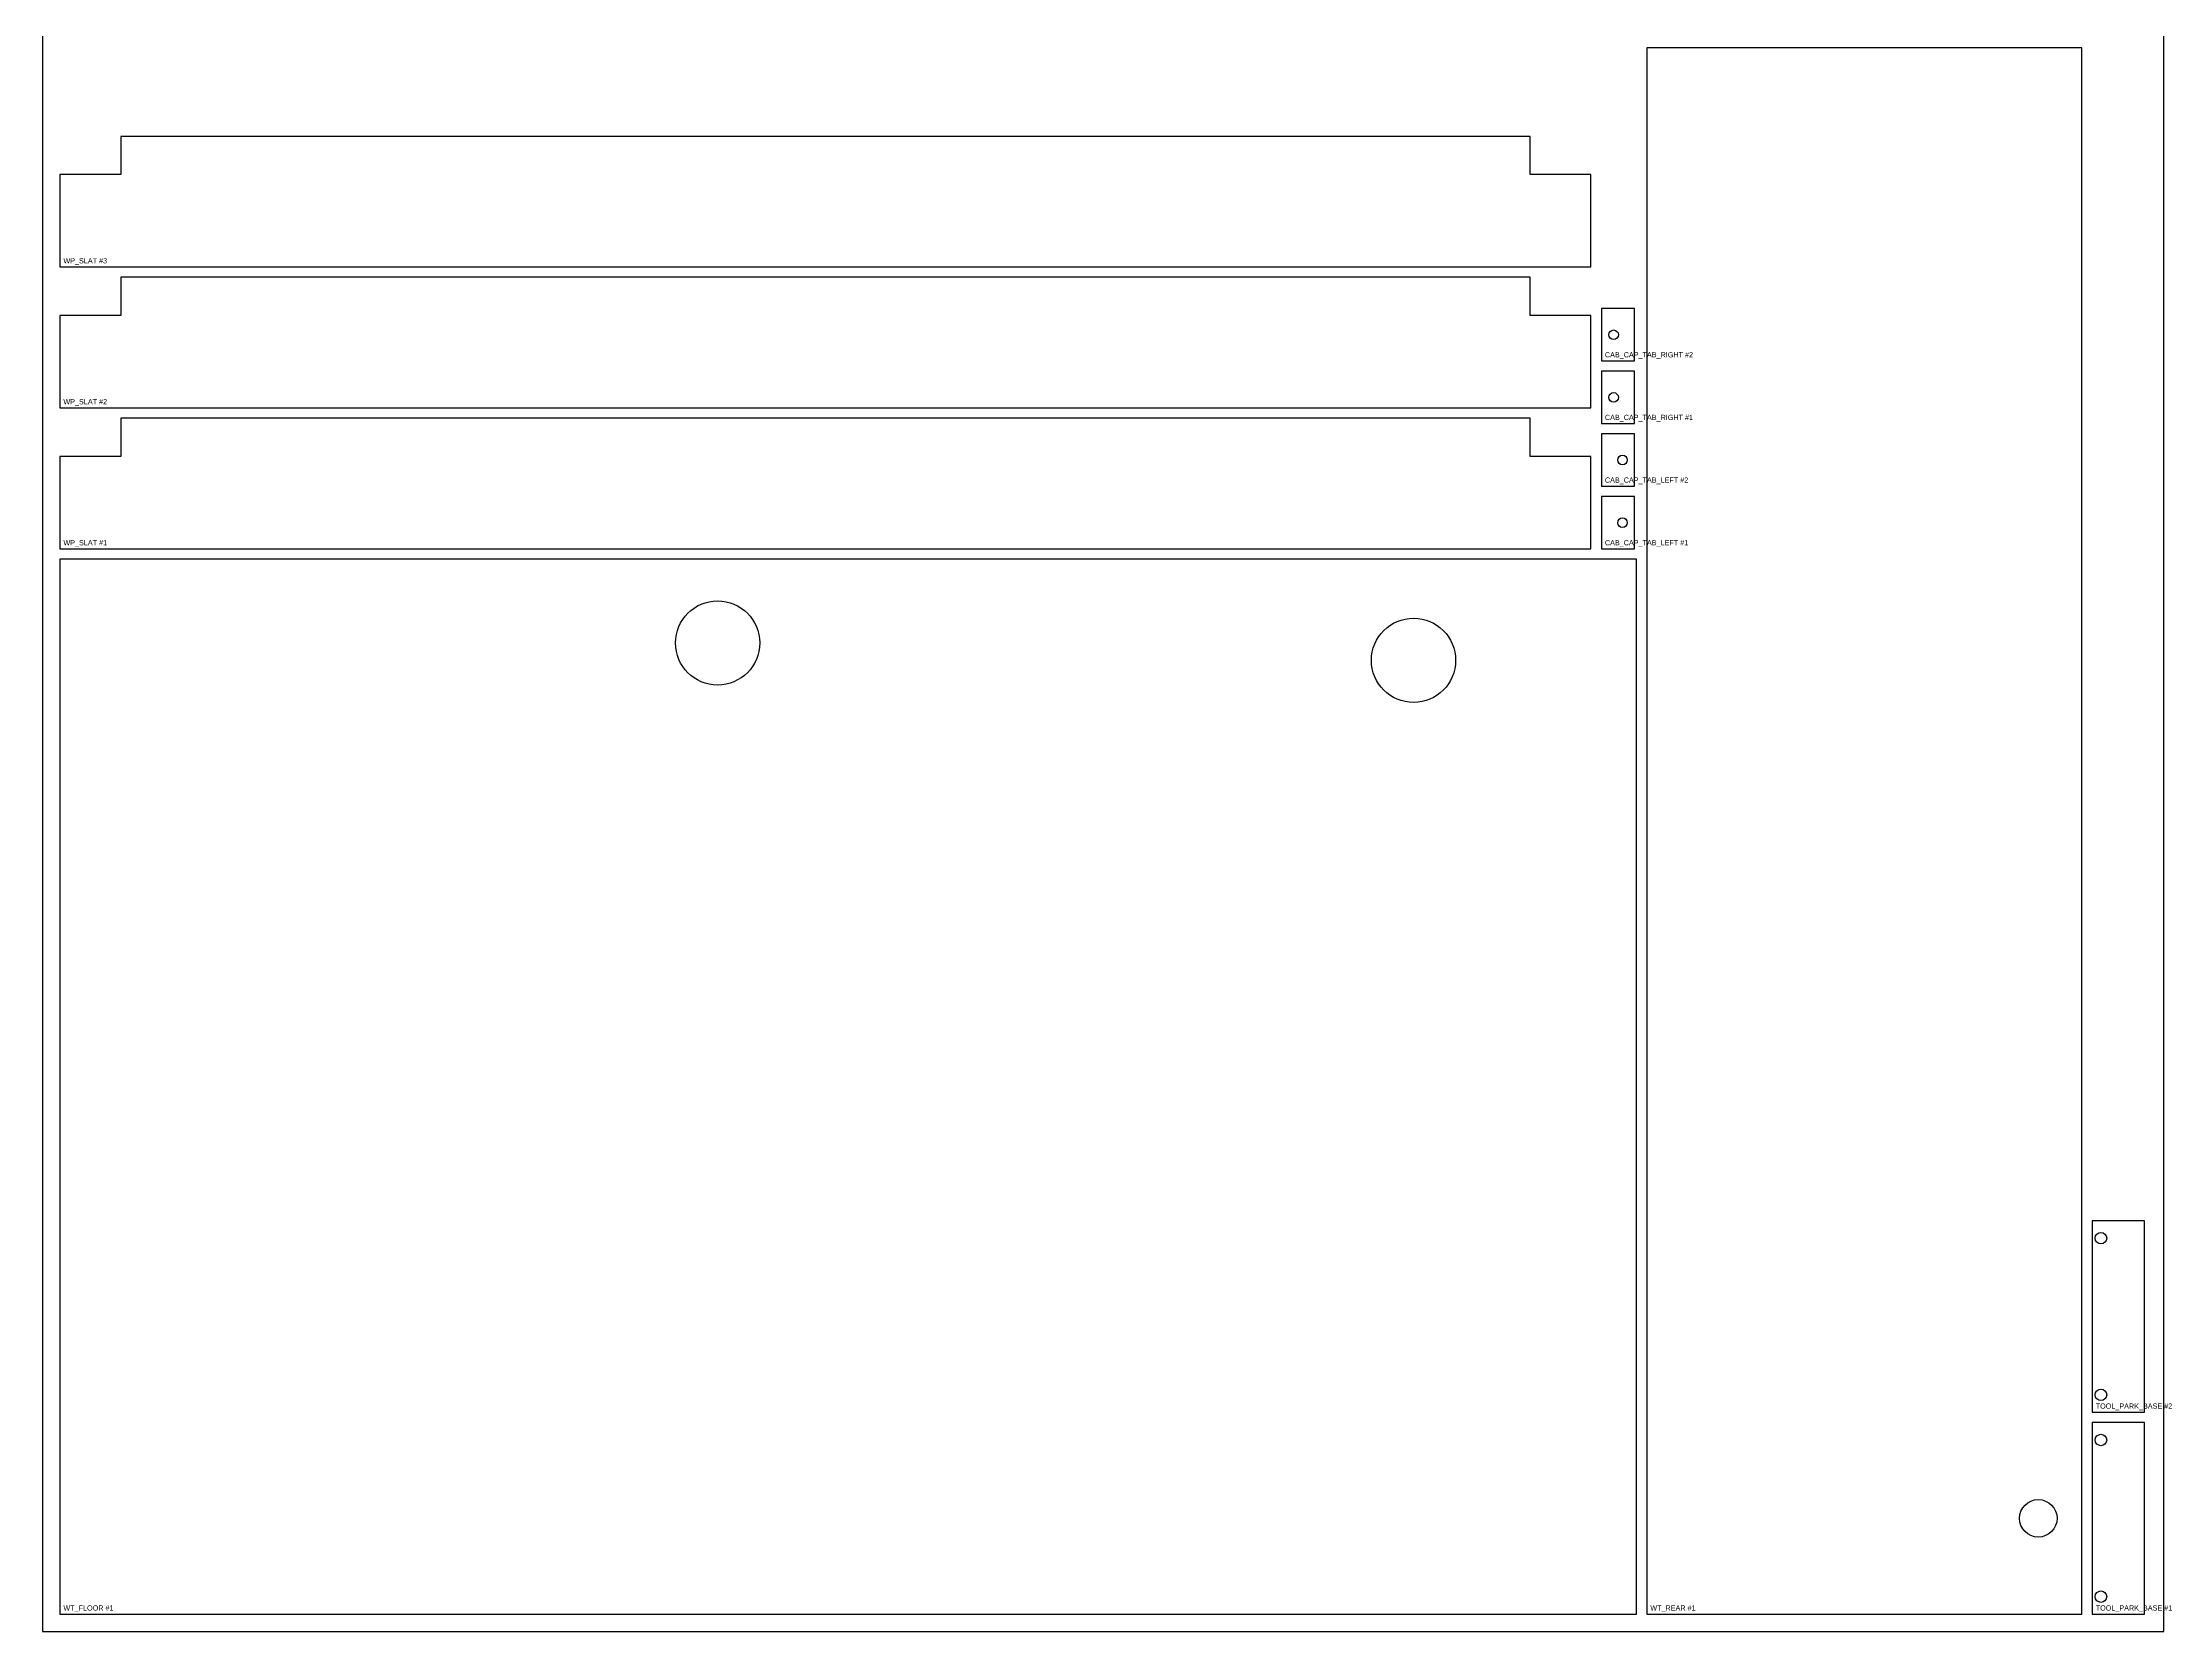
# Model space of a CAD drawing. Header units: millimetres. Extents: x 0 to 1222, y 0 to 2438.
# Drawn here: x 0 to 1222, y 0 to 913 of the extents above; entities that cross this region are included whole.
import ezdxf

# ---------------------------------------------------------------- set-up
doc = ezdxf.new("R2010")
doc.units = ezdxf.units.MM
for name, color, linetype in [('CUT_HOLES', 7, 'Continuous'), ('CUT_OUTER', 7, 'Continuous'), ('PART_MARK_NO_CUT', 7, 'Continuous'), ('STOCK_NO_CUT', 7, 'Continuous')]:
    doc.layers.add(name, color=color, linetype=linetype)

msp = doc.modelspace()

# ---------------------------------------------------------------- linework, layer by layer
at = {"layer": 'CUT_HOLES'}
for centre, radius in [((903, 745.1), 2.75), ((903, 709.1), 2.75), ((908.1, 673.1), 2.75), ((908.1, 637.1), 2.75), ((388, 568), 24.2), ((788, 558), 24.2), ((1183.1, 226), 3.3), ((1183.1, 136), 3.3), ((1183.1, 110), 3.3), ((1147.1, 65), 10.8), ((1183.1, 20), 3.3)]:
    msp.add_circle(centre, radius, dxfattribs=at)
at = {"layer": 'CUT_OUTER'}
for points in [[(1172.1, 10), (1172.1, 910), (922.1, 910), (922.1, 10)], [(10, 784.1), (890, 784.1), (890, 837.1), (855, 837.1), (855, 859.1), (45, 859.1), (45, 837.1), (10, 837.1)], [(10, 703.1), (890, 703.1), (890, 756.1), (855, 756.1), (855, 778.1), (45, 778.1), (45, 756.1), (10, 756.1)], [(896, 730.1), (915.1, 730.1), (915.1, 760.1), (896, 760.1)], [(896, 694.1), (915.1, 694.1), (915.1, 724.1), (896, 724.1)], [(10, 622.1), (890, 622.1), (890, 675.1), (855, 675.1), (855, 697.1), (45, 697.1), (45, 675.1), (10, 675.1)], [(896, 658.1), (915.1, 658.1), (915.1, 688.1), (896, 688.1)], [(896, 622.1), (915.1, 622.1), (915.1, 652.1), (896, 652.1)], [(10, 10), (916.1, 10), (916.1, 616.1), (10, 616.1)], [(1178.1, 126), (1208.1, 126), (1208.1, 236), (1178.1, 236)], [(1178.1, 10), (1208.1, 10), (1208.1, 120), (1178.1, 120)]]:
    msp.add_lwpolyline(points, close=True, dxfattribs=at)
at = {"layer": 'STOCK_NO_CUT'}
msp.add_lwpolyline([(0, 0), (1219.2, 0), (1219.2, 2438.4), (0, 2438.4)], close=True, dxfattribs=at)

# ---------------------------------------------------------------- texts
at = {"layer": 'PART_MARK_NO_CUT'}
for s, p in [('WP_SLAT #3', (12, 786.1)), ('CAB_CAP_TAB_RIGHT #2', (898, 732.1)), ('WP_SLAT #2', (12, 705.1)), ('CAB_CAP_TAB_RIGHT #1', (898, 696.1)), ('CAB_CAP_TAB_LEFT #2', (898, 660.1)), ('WP_SLAT #1', (12, 624.1)), ('CAB_CAP_TAB_LEFT #1', (898, 624.1)), ('TOOL_PARK_BASE #2', (1180.1, 128)), ('WT_FLOOR #1', (12, 12)), ('WT_REAR #1', (924.1, 12)), ('TOOL_PARK_BASE #1', (1180.1, 12))]:
    msp.add_text(s, height=3, dxfattribs=at).set_placement(p)

doc.saveas('drawing.dxf')
